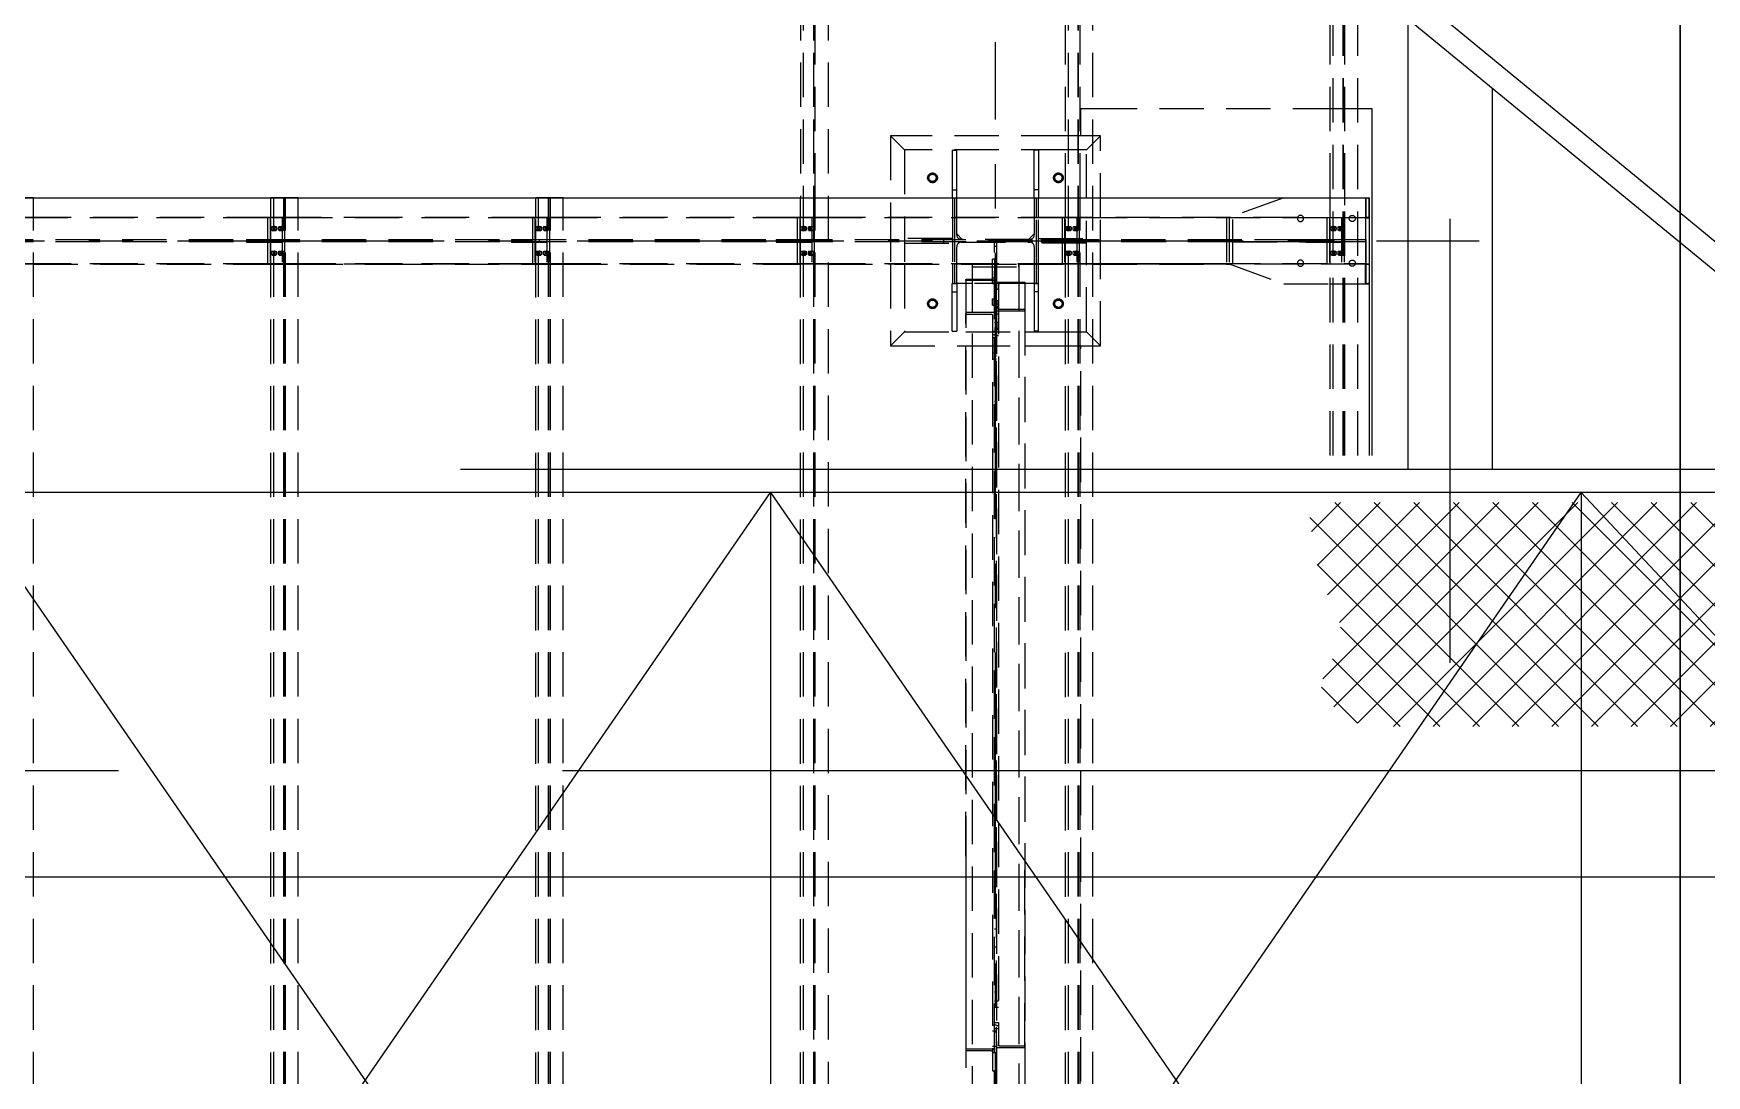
# Model space of a CAD drawing. Header units: millimetres. Extents: x 0 to 42050, y 0 to 29700.
# Drawn here: x 36921 to 37519, y 21677 to 22049 of the extents above; entities that cross this region are included whole.
import ezdxf

# ---------------------------------------------------------------- set-up
doc = ezdxf.new("R2010")
doc.units = ezdxf.units.MM
doc.header["$LTSCALE"] = 50
for name, pattern in [('CENTER2', [28.575, 19.05, -3.175, 3.175, -3.175]), ('HIDDEN2', [4.7625, 3.175, -1.5875]), ('PHANTOM', [63.5, 31.75, -6.35, 6.35, -6.35, 6.35, -6.35]), ('PHANTOM2', [31.75, 15.875, -3.175, 3.175, -3.175, 3.175, -3.175])]:
    doc.linetypes.add(name, pattern=pattern)
for name, color, linetype in [('ESTRUTURA EXISTENTE', 7, 'Continuous'), ('EXISTENTE', 8, 'PHANTOM2'), ('SDM', 7, 'Continuous'), ('TC1', 8, 'CENTER2'), ('TDM', 2, 'Continuous'), ('TR', 7, 'Continuous')]:
    doc.layers.add(name, color=color, linetype=linetype)
doc.layers.add('HIDDEN', color=8, linetype='HIDDEN2', transparency=0.4)
doc.layers.add('TLM', color=1, linetype='PHANTOM', lineweight=30)

# ---------------------------------------------------------------- blocks, each defined once
blk = doc.blocks.new('A$C0860f657')
at = {"layer": 'HIDDEN'}
for p, q in [((1069.2, 5898.7), (1069.2, 3748.7)), ((1079.5, -2559.3), (1079.5, 5898.7)), ((1115, 5898.7), (1115, -2559.3)), ((1116.2, -2559.3), (1116.2, 5898.7)), ((1167.1, 5898.7), (1167.1, -2559.3)), ((1121.3, 3748.7), (1121.3, 5648.7)), ((2016, 3748.7), (2016, 5598.7)), ((2026.3, -2559.3), (2026.3, 5598.7)), ((2061.8, -2559.3), (2061.8, 5598.7)), ((2063, -2559.3), (2063, 5598.7)), ((2068.1, 3748.7), (2068.1, 5598.7)), ((2113.9, -2559.3), (2113.9, 5598.7)), ((2962.7, 3748.7), (2962.7, 4844.7)), ((2973.1, 2826.8), (2973.1, 4844.7)), ((3008.6, 2826.8), (3008.6, 4844.7)), ((3009.8, 2826.8), (3009.8, 4844.7)), ((3014.9, 3748.7), (3014.9, 4844.7)), ((3060.7, 2826.8), (3060.7, 4844.7)), ((2070.7, 3969.7), (2070.7, 4067.9)), ((2070.7, 4067.9), (2113.9, 4067.9)), ((2113.9, 4067.9), (2962.7, 4067.9)), ((2962.7, 4067.9), (3060.7, 4067.9)), ((3060.7, 4067.9), (3110.7, 4067.9)), ((3110.7, 4067.9), (3110.7, 2826.8)), ((1390.7, 3969.7), (1440.7, 3919.7)), ((2016, 3969.7), (1390.7, 3969.7)), ((1390.7, 3969.7), (1390.7, 3678.2)), ((2113.9, 3969.7), (2016, 3969.7)), ((2113.9, 3942.9), (2140.7, 3969.7)), ((2140.7, 3969.7), (2113.9, 3969.7)), ((2140.7, 3678.2), (2140.7, 3969.7)), ((1440.7, 3919.7), (1440.7, 3678.2)), ((2016, 3919.7), (1440.7, 3919.7)), ((1611.4, 3918.2), (1627.3, 3918.2)), ((1611.4, 3918.2), (1611.4, 3777.2)), ((1627.3, 3777.2), (1627.3, 3918.2)), ((1919.9, 3918.2), (1904, 3918.2)), ((1904, 3777.2), (1904, 3918.2)), ((1919.9, 3918.2), (1919.9, 3777.2)), ((2090.7, 3919.7), (2016, 3919.7)), ((2090.7, 3919.7), (2113.9, 3942.9)), ((2090.7, 3269.7), (2090.7, 3919.7)), ((1611.4, 3777.2), (1627.3, 3777.2)), ((1611.4, 3777.2), (1611.4, 3747.2)), ((1627.3, 3747.2), (1627.3, 3777.2)), ((1919.9, 3777.2), (1904, 3777.2)), ((1904, 3747.2), (1904, 3777.2)), ((1919.9, 3777.2), (1919.9, 3747.2)), ((-1673.2, 3748.7), (-1719.1, 3748.7)), ((-1673.2, -2559.3), (-1673.2, 3748.7)), ((-824.4, 3677.2), (-824.4, 3748.7)), ((-814.8, 3748.7), (-824.4, 3748.7)), ((-780.8, 3748.7), (-814.8, 3748.7)), ((-814.1, -2559.3), (-814.1, 3748.7)), ((-780.5, 3748.7), (-780.8, 3748.7)), ((-772.3, 3748.7), (-780.5, 3748.7)), ((-778.6, -2559.3), (-778.6, 3748.7)), ((-777.4, -2559.3), (-777.4, 3748.7)), ((-726.4, 3748.7), (-772.3, 3748.7)), ((-772.3, -2559.3), (-772.3, 3748.7)), ((-726.4, -2559.3), (-726.4, 3748.7)), ((122.4, 3677.2), (122.4, 3748.7)), ((132, 3748.7), (122.4, 3748.7)), ((166, 3748.7), (132, 3748.7)), ((132.7, -2559.3), (132.7, 3748.7)), ((166.3, 3748.7), (166, 3748.7)), ((174.5, 3748.7), (166.3, 3748.7)), ((168.2, -2559.3), (168.2, 3748.7)), ((169.4, -2559.3), (169.4, 3748.7)), ((220.3, 3748.7), (174.5, 3748.7)), ((174.5, -2559.3), (174.5, 3748.7)), ((220.3, -2559.3), (220.3, 3748.7)), ((1069.2, 3699.3), (1069.2, 3748.7)), ((1121.3, 3699.3), (1121.3, 3748.7)), ((1611.4, 3747.2), (1611.7, 3747.2)), ((1611.7, 3747.2), (1611.7, 3678.2)), ((1619.4, 3747.2), (1611.7, 3747.2)), ((1912, 3747.2), (1619.4, 3747.2)), ((1619.4, 3747.2), (1619.4, 3678.2)), ((1627.1, 3615.7), (1627.1, 3747.2)), ((1904.3, 3747.2), (1904.3, 3615.7)), ((1912, 3678.2), (1912, 3747.2)), ((1919.7, 3747.2), (1912, 3747.2)), ((1919.9, 3747.2), (1919.7, 3747.2)), ((1919.7, 3678.2), (1919.7, 3747.2)), ((2016, 3699.3), (2016, 3748.7)), ((2068.1, 3699.3), (2068.1, 3748.7)), ((2796.2, 3748.7), (2601.2, 3677.2)), ((2796.2, 3748.7), (2962.7, 3748.7)), ((2962.7, 3722.4), (2962.7, 3748.7)), ((2962.7, 3748.7), (3060.7, 3748.7)), ((2962.7, 3677.2), (2962.7, 3722.4)), ((3014.9, 3722.4), (3014.9, 3748.7)), ((3014.9, 2826.8), (3014.9, 3722.4)), ((3060.7, 3748.7), (3101.2, 3748.7)), ((3088.5, 3748.7), (3101.2, 3748.7)), ((3088.5, 3748.7), (3088.5, 3677.2)), ((3091.2, 3748.7), (3101.2, 3746.4)), ((3091.2, 3440.7), (3091.2, 3748.7)), ((3101.2, 3677.2), (3101.2, 3748.7)), ((-1673.2, 3678.2), (-1771.2, 3678.2)), ((-1673.2, 3677.2), (-1722.2, 3677.2)), ((-824.4, 3678.2), (-1673.2, 3678.2)), ((-836.4, 3677.2), (-1673.2, 3677.2)), ((-784.3, 3677.2), (-836.4, 3677.2)), ((-836.4, 3677.2), (-836.4, 3599.4)), ((-827.5, 3677.2), (-827.5, 3512.2)), ((-726.4, 3678.2), (-824.4, 3678.2)), ((-824.4, 3512.2), (-824.4, 3677.2)), ((-775.4, 3677.2), (-784.3, 3677.2)), ((-784.3, 3677.2), (-784.3, 3512.2)), ((-775.4, 3677.2), (-775.4, 3512.2)), ((-726.4, 3677.2), (-775.4, 3677.2)), ((-405.3, 3678.2), (-726.4, 3678.2)), ((110.4, 3677.2), (-726.4, 3677.2)), ((122.4, 3678.2), (-405.3, 3678.2)), ((162.5, 3677.2), (110.4, 3677.2)), ((110.4, 3677.2), (110.4, 3599.4)), ((119.3, 3677.2), (119.3, 3512.2)), ((220.3, 3678.2), (122.4, 3678.2)), ((122.4, 3512.2), (122.4, 3677.2)), ((171.4, 3677.2), (162.5, 3677.2)), ((162.5, 3677.2), (162.5, 3512.2)), ((171.4, 3677.2), (171.4, 3512.2)), ((220.3, 3677.2), (171.4, 3677.2)), ((1069.2, 3678.2), (220.3, 3678.2)), ((1057.1, 3677.2), (220.3, 3677.2)), ((1109.3, 3677.2), (1057.1, 3677.2)), ((1057.1, 3677.2), (1057.1, 3599.4)), ((1066.1, 3677.2), (1066.1, 3512.2)), ((1069.2, 3677.2), (1069.2, 3699.3)), ((1167.1, 3678.2), (1069.2, 3678.2)), ((1069.2, 3512.2), (1069.2, 3677.2)), ((1118.2, 3677.2), (1109.3, 3677.2)), ((1109.3, 3677.2), (1109.3, 3512.2)), ((1118.2, 3677.2), (1118.2, 3512.2)), ((1167.1, 3677.2), (1118.2, 3677.2)), ((1121.3, -2559.3), (1121.3, 3699.3)), ((2016, 3678.2), (1167.1, 3678.2)), ((2003.9, 3677.2), (1167.1, 3677.2)), ((1390.7, 3678.2), (1390.7, 3511.2)), ((1440.7, 3678.2), (1440.7, 3511.2)), ((1611.7, 3678.2), (1611.7, 3511.2)), ((1619.4, 3678.2), (1619.4, 3511.2)), ((1912, 3511.2), (1912, 3678.2)), ((1919.7, 3511.2), (1919.7, 3678.2)), ((2056.1, 3677.2), (2003.9, 3677.2)), ((2003.9, 3677.2), (2003.9, 3599.4)), ((2012.9, 3677.2), (2012.9, 3512.2)), ((2016, 3677.2), (2016, 3699.3)), ((2113.9, 3678.2), (2016, 3678.2)), ((2016, 3512.2), (2016, 3677.2)), ((2065, 3677.2), (2056.1, 3677.2)), ((2056.1, 3677.2), (2056.1, 3512.2)), ((2065, 3677.2), (2065, 3512.2)), ((2113.9, 3677.2), (2065, 3677.2)), ((2068.1, -2559.3), (2068.1, 3699.3)), ((2591.2, 3678.2), (2113.9, 3678.2)), ((2950.7, 3677.2), (2113.9, 3677.2)), ((2140.7, 3511.2), (2140.7, 3678.2)), ((2601.2, 3678.2), (2591.2, 3678.2)), ((2591.2, 3678.2), (2591.2, 3677.2)), ((2591.2, 3677.2), (2591.2, 3512.2)), ((2603.9, 3678.2), (2601.2, 3678.2)), ((2601.2, 3677.2), (2601.2, 3678.2)), ((2601.2, 3678.2), (2601.2, 3678.2)), ((2601.2, 3677.2), (2601.2, 3677.2)), ((2601.2, 3677.2), (2601.2, 3512.2)), ((2845.8, 3678.2), (2603.9, 3678.2)), ((2613.9, 3512.2), (2613.9, 3677.2)), ((2845.8, 3678.2), (2866.6, 3678.2)), ((2866.6, 3678.2), (3088.5, 3678.2)), ((3002.8, 3677.2), (2950.7, 3677.2)), ((2950.7, 3677.2), (2950.7, 3599.4)), ((2959.6, 3677.2), (2959.6, 3512.2)), ((2962.7, 3512.2), (2962.7, 3677.2)), ((3011.8, 3677.2), (3002.8, 3677.2)), ((3002.8, 3677.2), (3002.8, 3512.2)), ((3011.8, 3677.2), (3011.8, 3512.2)), ((3060.7, 3677.2), (3011.8, 3677.2)), ((3088.5, 3677.2), (3060.7, 3677.2)), ((3088.5, 3679.7), (3101.2, 3679.7)), ((3088.5, 3677.2), (3088.5, 3512.2)), ((3088.5, 3677.2), (3101.2, 3677.2)), ((3088.5, 3677.2), (3088.5, 3512.2)), ((3101.2, 3677.2), (3101.2, 3512.2)), ((3088.5, 3597.8), (-8737.1, 3597.8)), ((-8737.1, 3591.6), (3088.5, 3591.6)), ((3088.5, 3590.9), (-8597.3, 3590.9)), ((3088.5, 3598.5), (-8582.3, 3598.5)), ((-911.6, 3599.4), (-901.3, 3599.4)), ((-911.6, 3599.4), (-911.6, 3589.9)), ((-911.6, 3589.9), (-901.3, 3589.9)), ((-901.3, 3599.4), (-812.5, 3599.4)), ((-901.3, 3599.4), (-901.3, 3589.9)), ((-901.3, 3589.9), (-812.5, 3589.9)), ((-836.4, 3599.4), (-836.4, 3589.9)), ((-836.4, 3589.9), (-836.4, 3512.2)), ((-820.1, 3645.4), (-806.4, 3645.4)), ((-820.1, 3631.4), (-806.4, 3631.4)), ((-812.5, 3599.4), (-784.3, 3599.4)), ((-812.5, 3599.4), (-812.5, 3589.9)), ((-812.5, 3589.9), (-784.3, 3589.9)), ((-794.4, 3645.4), (-780.7, 3645.4)), ((-794.4, 3631.4), (-780.7, 3631.4)), ((-784.3, 3599.4), (-784.3, 3589.9)), ((35.2, 3599.4), (45.4, 3599.4)), ((35.2, 3599.4), (35.2, 3589.9)), ((35.2, 3589.9), (45.4, 3589.9)), ((45.4, 3599.4), (134.3, 3599.4)), ((45.4, 3599.4), (45.4, 3589.9)), ((45.4, 3589.9), (134.3, 3589.9)), ((110.4, 3599.4), (110.4, 3589.9)), ((110.4, 3589.9), (110.4, 3512.2)), ((126.7, 3645.4), (140.4, 3645.4)), ((126.7, 3631.4), (140.4, 3631.4)), ((134.3, 3599.4), (162.5, 3599.4)), ((134.3, 3599.4), (134.3, 3589.9)), ((134.3, 3589.9), (162.5, 3589.9)), ((152.3, 3645.4), (166, 3645.4)), ((152.3, 3631.4), (166, 3631.4)), ((162.5, 3599.4), (162.5, 3589.9)), ((982, 3599.4), (992.2, 3599.4)), ((982, 3599.4), (982, 3589.9)), ((982, 3589.9), (992.2, 3589.9)), ((992.2, 3599.4), (1081.1, 3599.4)), ((992.2, 3599.4), (992.2, 3589.9)), ((992.2, 3589.9), (1081.1, 3589.9)), ((1057.1, 3599.4), (1057.1, 3589.9)), ((1057.1, 3589.9), (1057.1, 3512.2)), ((1073.5, 3645.4), (1087.2, 3645.4)), ((1073.5, 3631.4), (1087.2, 3631.4)), ((1081.1, 3599.4), (1109.3, 3599.4)), ((1081.1, 3599.4), (1081.1, 3589.9)), ((1081.1, 3589.9), (1109.3, 3589.9)), ((1099.1, 3645.4), (1112.8, 3645.4)), ((1099.1, 3631.4), (1112.8, 3631.4)), ((1109.3, 3599.4), (1109.3, 3589.9)), ((1611.7, 3602.6), (1440.7, 3602.6)), ((1581.7, 3586.7), (1581.7, 3602.6)), ((1647.1, 3599.6), (1627.1, 3619.6)), ((1888.2, 3599.6), (1643.2, 3599.6)), ((1643.2, 3589.7), (1888.2, 3589.7)), ((1761.7, -2400.4), (1761.7, 3589.7)), ((1761.7, 3589.7), (1769.6, 3589.7)), ((1761.9, 3590.9), (1761.9, 3585.7)), ((1769.5, 3590.9), (1769.5, 3585.7)), ((1769.5, 3585.7), (1769.5, 3590.9)), ((1769.6, 3589.7), (1769.6, -2400.4)), ((1904.3, 3619.6), (1884.3, 3599.6)), ((1919.7, 3602.6), (2090.7, 3602.6)), ((1928.8, 3599.4), (1939, 3599.4)), ((1928.8, 3599.4), (1928.8, 3589.9)), ((1928.8, 3589.9), (1939, 3589.9)), ((1939, 3599.4), (2027.9, 3599.4)), ((1939, 3599.4), (1939, 3589.9)), ((1939, 3589.9), (2027.9, 3589.9)), ((1949.7, 3586.7), (1949.7, 3602.6)), ((2003.9, 3599.4), (2003.9, 3589.9)), ((2003.9, 3589.9), (2003.9, 3512.2)), ((2020.3, 3645.4), (2034, 3645.4)), ((2020.3, 3631.4), (2034, 3631.4)), ((2027.9, 3599.4), (2056.1, 3599.4)), ((2027.9, 3599.4), (2027.9, 3589.9)), ((2027.9, 3589.9), (2056.1, 3589.9)), ((2045.9, 3645.4), (2059.6, 3645.4)), ((2045.9, 3631.4), (2059.6, 3631.4)), ((2056.1, 3599.4), (2056.1, 3589.9)), ((2884, 3597.9), (2613.9, 3597.9)), ((2613.9, 3591.5), (2884, 3591.5)), ((2875.5, 3599.4), (2885.8, 3599.4)), ((2875.5, 3599.4), (2875.5, 3589.9)), ((2875.5, 3589.9), (2885.8, 3589.9)), ((2884, 3591.5), (2884, 3597.9)), ((2884, 3591.6), (3088.5, 3591.6)), ((2885.8, 3599.4), (2974.7, 3599.4)), ((2885.8, 3599.4), (2885.8, 3589.9)), ((2885.8, 3589.9), (2974.7, 3589.9)), ((2950.7, 3599.4), (2950.7, 3589.9)), ((2950.7, 3589.9), (2950.7, 3512.2)), ((2967.1, 3645.4), (2980.8, 3645.4)), ((2967.1, 3631.4), (2980.8, 3631.4)), ((2974.7, 3599.4), (3002.8, 3599.4)), ((2974.7, 3599.4), (2974.7, 3589.9)), ((2974.7, 3589.9), (3002.8, 3589.9)), ((2992.7, 3645.4), (3006.4, 3645.4)), ((2992.7, 3631.4), (3006.4, 3631.4)), ((3002.8, 3599.4), (3002.8, 3589.9)), ((-820.1, 3557.9), (-806.4, 3557.9)), ((-820.1, 3543.9), (-806.4, 3543.9)), ((-794.4, 3557.9), (-780.7, 3557.9)), ((-794.4, 3543.9), (-780.7, 3543.9)), ((126.7, 3557.9), (140.4, 3557.9)), ((126.7, 3543.9), (140.4, 3543.9)), ((152.3, 3557.9), (166, 3557.9)), ((152.3, 3543.9), (166, 3543.9)), ((1073.5, 3557.9), (1087.2, 3557.9)), ((1073.5, 3543.9), (1087.2, 3543.9)), ((1099.1, 3557.9), (1112.8, 3557.9)), ((1099.1, 3543.9), (1112.8, 3543.9)), ((1440.7, 3586.7), (1611.7, 3586.7)), ((1627.1, 3442.2), (1627.1, 3573.6)), ((1758.5, 3530.5), (1761.7, 3530.5)), ((1761.7, 3530.5), (1761.7, 3452.6)), ((1761.7, -2148.4), (1761.7, 3530.5)), ((1761.9, -2396.3), (1761.9, 3585.7)), ((1761.9, 3575.9), (1769.5, 3575.9)), ((1769.5, 3585.7), (1769.5, -2396.3)), ((1904.3, 3573.6), (1904.3, 3442.2)), ((2090.7, 3586.7), (1919.7, 3586.7)), ((2020.3, 3557.9), (2034, 3557.9)), ((2020.3, 3543.9), (2034, 3543.9)), ((2045.9, 3557.9), (2059.6, 3557.9)), ((2045.9, 3543.9), (2059.6, 3543.9)), ((2967.1, 3557.9), (2980.8, 3557.9)), ((2967.1, 3543.9), (2980.8, 3543.9)), ((2992.7, 3557.9), (3006.4, 3557.9)), ((2992.7, 3543.9), (3006.4, 3543.9)), ((-1673.2, 3512.2), (-1771.2, 3512.2)), ((-1673.2, 3511.2), (-1771.2, 3511.2)), ((-836.4, 3512.2), (-1673.2, 3512.2)), ((-824.4, 3512.2), (-1673.2, 3512.2)), ((-824.4, 3511.2), (-1673.2, 3511.2)), ((-1673.2, 3511.2), (-824.4, 3511.2)), ((-836.4, 3512.2), (-784.3, 3512.2)), ((-824.4, -2322.8), (-824.4, 3512.2)), ((-726.4, 3512.2), (-824.4, 3512.2)), ((-824.4, 3511.2), (-726.4, 3511.2)), ((-784.3, 3512.2), (-775.4, 3512.2)), ((110.4, 3512.2), (-726.4, 3512.2)), ((122.4, 3512.2), (-726.4, 3512.2)), ((-405.3, 3511.2), (-726.4, 3511.2)), ((-726.4, 3511.2), (-405.3, 3511.2)), ((122.4, 3511.2), (-405.3, 3511.2)), ((-405.3, 3511.2), (122.4, 3511.2)), ((110.4, 3512.2), (162.5, 3512.2)), ((122.4, -2322.8), (122.4, 3512.2)), ((220.3, 3512.2), (122.4, 3512.2)), ((122.4, 3511.2), (220.3, 3511.2)), ((162.5, 3512.2), (171.4, 3512.2)), ((1057.1, 3512.2), (220.3, 3512.2)), ((1069.2, 3512.2), (220.3, 3512.2)), ((1069.2, 3511.2), (220.3, 3511.2)), ((220.3, 3511.2), (1069.2, 3511.2)), ((1057.1, 3512.2), (1109.3, 3512.2)), ((1069.2, -2322.8), (1069.2, 3512.2)), ((1167.1, 3512.2), (1069.2, 3512.2)), ((1167.1, 3511.2), (1069.2, 3511.2)), ((1109.3, 3512.2), (1118.2, 3512.2)), ((2003.9, 3512.2), (1167.1, 3512.2)), ((2016, 3512.2), (1167.1, 3512.2)), ((2016, 3511.2), (1167.1, 3511.2)), ((1167.1, 3511.2), (1682.2, 3511.2)), ((1390.7, 3511.2), (1390.7, 3219.7)), ((1440.7, 3511.2), (1440.7, 3269.7)), ((1611.7, 3511.2), (1611.7, 3442.2)), ((1619.4, 3511.2), (1619.4, 3442.2)), ((1682.2, 3511.2), (1682.2, 3501.2)), ((1682.2, 3511.2), (1849.2, 3511.2)), ((1682.2, 3511.2), (1682.2, 3511.2)), ((1682.2, 3501.2), (1849.2, 3501.2)), ((1682.2, 3501.2), (1682.2, -2311.8)), ((1755.3, 3462.4), (1755.3, 3528)), ((1849.2, 3511.2), (2016, 3511.2)), ((1849.2, 3501.2), (1849.2, 3511.2)), ((1849.2, 3511.2), (1849.2, -2321.8)), ((1849.2, 3511.2), (1849.2, 3511.2)), ((1849.2, 3511.2), (1849.2, 3501.2)), ((1849.2, 3501.2), (1849.2, -2311.8)), ((1912, 3442.2), (1912, 3511.2)), ((1919.7, 3442.2), (1919.7, 3511.2)), ((2003.9, 3512.2), (2056.1, 3512.2)), ((2016, -2322.8), (2016, 3512.2)), ((2113.9, 3512.2), (2016, 3512.2)), ((2113.9, 3511.2), (2016, 3511.2)), ((2056.1, 3512.2), (2065, 3512.2)), ((2950.7, 3512.2), (2113.9, 3512.2)), ((2601.2, 3512.2), (2113.9, 3512.2)), ((2591.2, 3511.2), (2113.9, 3511.2)), ((2113.9, 3511.2), (2591.2, 3511.2)), ((2140.7, 3219.7), (2140.7, 3511.2)), ((2591.2, 3512.2), (2591.2, 3511.2)), ((2591.2, 3511.2), (2601.2, 3511.2)), ((2601.2, 3511.2), (2601.2, 3512.2)), ((2601.2, 3512.2), (2601.2, 3512.2)), ((2601.2, 3512.2), (2796.2, 3440.7)), ((2601.2, 3511.2), (2603.9, 3511.2)), ((3088.5, 3511.2), (2601.2, 3511.2)), ((2866.6, 3511.2), (2845.8, 3511.2)), ((2950.7, 3512.2), (3002.8, 3512.2)), ((2962.7, 2826.8), (2962.7, 3512.2)), ((3002.8, 3512.2), (3011.8, 3512.2)), ((3060.7, 3512.2), (3011.8, 3512.2)), ((3088.5, 3512.2), (3060.7, 3512.2)), ((3088.5, 3512.2), (3101.2, 3512.2)), ((3088.5, 3440.7), (3088.5, 3512.2)), ((3101.2, 3509.6), (3088.5, 3509.6)), ((3101.2, 3512.2), (3101.2, 3440.7)), ((1611.4, 3412.2), (1611.4, 3442.2)), ((1611.4, 3442.2), (1611.7, 3442.2)), ((1611.4, 3271.2), (1611.4, 3412.2)), ((1611.4, 3412.2), (1627.3, 3412.2)), ((1611.7, 3442.2), (1627.1, 3442.2)), ((1682.2, 3442.2), (1619.4, 3442.2)), ((1627.3, 3442.2), (1627.3, 3412.2)), ((1627.3, 3412.2), (1627.3, 3271.2)), ((1660.1, 3452.6), (1660.1, 3455)), ((1761.7, 3452.6), (1660.1, 3452.6)), ((1660.1, 3452.6), (1660.1, 3442.2)), ((1660.1, 3442.2), (1660.1, 1511.6)), ((1663.3, 3457.5), (1748.9, 3457.5)), ((1849.2, 3442.2), (1682.2, 3442.2)), ((1755.3, 3464), (1761.7, 3464)), ((1755.3, 3442), (1761.7, 3442)), ((1769.6, 3464), (1761.7, 3464)), ((1769.6, 3442), (1761.7, 3442)), ((1769.6, -2232.3), (1769.6, 3446.5)), ((1769.6, 3368.7), (1769.6, 3446.5)), ((1769.6, 3446.5), (1871.2, 3446.5)), ((1772.8, 3421.7), (1769.6, 3421.7)), ((1776, 3436.7), (1776, 3371.1)), ((1776, 3419.2), (1776, 720.5)), ((1868, 3441.6), (1782.4, 3441.6)), ((1912, 3442.2), (1849.2, 3442.2)), ((1871.2, 3446.5), (1871.2, 3444.1)), ((1871.2, 3446.5), (1871.2, 3442.2)), ((1871.2, 3442.2), (1871.2, 3346.5)), ((1904, 3442.2), (1904, 3412.2)), ((1919.9, 3412.2), (1904, 3412.2)), ((1904, 3412.2), (1904, 3271.2)), ((1904.3, 3442.2), (1904.3, 3442.2)), ((1904.3, 3442.2), (1919.7, 3442.2)), ((1919.7, 3442.2), (1912, 3442.2)), ((1919.9, 3442.2), (1919.7, 3442.2)), ((1919.9, 3412.2), (1919.9, 3442.2)), ((1919.9, 3271.2), (1919.9, 3412.2)), ((2796.2, 3440.7), (2962.7, 3440.7)), ((2962.7, 3440.7), (3060.7, 3440.7)), ((3060.7, 3440.7), (3101.2, 3440.7)), ((3088.5, 3440.7), (3101.2, 3440.7)), ((3101.2, 3443), (3091.2, 3440.7)), ((1755.3, 3386.9), (1761.7, 3386.9)), ((1755.3, 3364.9), (1761.7, 3364.9)), ((1769.6, 3398), (1761.7, 3398)), ((1769.6, 3386.9), (1761.7, 3386.9)), ((1769.6, 3380.1), (1761.7, 3380.1)), ((1769.6, 3364.9), (1761.7, 3364.9)), ((1769.6, 3358.1), (1761.7, 3358.1)), ((1761.7, 3355.2), (1776, 3355.2)), ((1776, 3380.1), (1769.6, 3380.1)), ((1772.8, 3368.7), (1769.6, 3368.7)), ((1776, 3358.1), (1769.6, 3358.1)), ((1660.1, 3337.8), (1660.1, 3335.3)), ((1682.2, 3337.8), (1660.1, 3337.8)), ((1660.1, 1394.3), (1660.1, 3335.3)), ((1663.3, 3332.8), (1682.2, 3332.8)), ((1761.7, 3337.8), (1682.2, 3337.8)), ((1682.2, 3332.8), (1748.9, 3332.8)), ((1755.3, 3327.9), (1755.3, 629.3)), ((1761.7, 3333.2), (1776, 3333.2)), ((1769.6, 3303), (1761.7, 3303)), ((1769.6, 3343.8), (1849.2, 3343.8)), ((1776, 3303), (1769.6, 3303)), ((1849.2, 3348.7), (1782.4, 3348.7)), ((1868, 3348.7), (1849.2, 3348.7)), ((1849.2, 3343.8), (1871.2, 3343.8)), ((1871.2, 3346.5), (1871.2, 710.7)), ((1871.2, 3343.8), (1871.2, 3346.3)), ((1871.2, 3343.8), (1871.2, 1402.8)), ((1390.7, 3219.7), (1440.7, 3269.7)), ((1440.7, 3269.7), (1660.1, 3269.7)), ((1611.4, 3271.2), (1627.3, 3271.2)), ((1660.1, 3269.7), (1871.2, 3269.7)), ((1755.3, 3271.3), (1769.6, 3271.3)), ((1755.3, 3249.3), (1769.6, 3249.3)), ((1758.5, 3259.9), (1761.7, 3259.9)), ((1769.6, 3282.8), (1761.7, 3282.8)), ((1769.6, 3281), (1761.7, 3281)), ((1761.7, 3278.1), (1776, 3278.1)), ((1761.7, 3256.1), (1776, 3256.1)), ((1761.7, 3247.8), (1769.6, 3247.8)), ((1776, 3281), (1769.6, 3281)), ((1871.2, 3269.7), (2016, 3269.7)), ((1919.9, 3271.2), (1904, 3271.2)), ((2016, 3269.7), (2090.7, 3269.7)), ((2113.9, 3246.5), (2090.7, 3269.7)), ((2140.7, 3219.7), (2113.9, 3246.5)), ((1390.7, 3219.7), (1660.1, 3219.7)), ((1660.1, 3219.7), (1871.2, 3219.7)), ((1755.3, 3194.2), (1769.6, 3194.2)), ((1755.3, 3172.2), (1769.6, 3172.2)), ((1769.6, 3205.6), (1761.7, 3205.6)), ((1761.7, 3183.6), (1769.6, 3183.6)), ((1871.2, 3219.7), (2016, 3219.7)), ((2016, 3219.7), (2113.9, 3219.7)), ((2070.7, -2030.3), (2070.7, 3219.7)), ((2113.9, 3219.7), (2140.7, 3219.7)), ((1761.7, 3139), (1769.6, 3139)), ((1761.7, 3090.4), (1769.6, 3090.4)), ((1761.7, 3086), (1769.6, 3086)), ((1761.7, 3074.8), (1769.6, 3074.8)), ((1761.7, 3021.8), (1769.6, 3021.8)), ((1761.7, 2977.2), (1769.6, 2977.2)), ((1761.7, 2913), (1769.6, 2913)), ((1660.1, 1511.6), (1660.1, -207.3)), ((1660.1, 1394.3), (1660.1, 702.2)), ((1871.2, 710.7), (1871.2, 1402.8)), ((1761.7, 1135.5), (1769.6, 1135.5)), ((1761.7, 1071.2), (1769.6, 1071.2)), ((1761.7, 973.7), (1769.6, 973.7)), ((1769.6, 958.1), (1761.7, 958.1)), ((1761.7, 909.5), (1769.6, 909.5)), ((1776, 876.3), (1761.7, 876.3)), ((1776, 854.3), (1761.7, 854.3)), ((1755.3, 792.4), (1769.6, 792.4)), ((1776, 799.2), (1761.7, 799.2)), ((1772.8, 788.6), (1769.6, 788.6)), ((1755.3, 770.4), (1769.6, 770.4)), ((1776, 777.2), (1761.7, 777.2)), ((1769.6, 765.7), (1761.7, 765.7)), ((1761.7, 704.7), (1660.1, 704.7)), ((1663.3, 699.8), (1682.2, 699.8)), ((1682.2, 699.8), (1748.9, 699.8)), ((1755.3, 715.3), (1769.6, 715.3)), ((1755.3, 693.3), (1769.6, 693.3)), ((1769.6, 710.7), (1849.2, 710.7)), ((1868, 715.6), (1782.4, 715.6)), ((1849.2, 710.7), (1871.2, 710.7)), ((1871.2, 710.7), (1871.2, -213.4)), ((1758.5, 626.8), (1761.7, 626.8))]:
    blk.add_line(p, q, dxfattribs=at)
for centre, radius in [((1540.7, 3819.7), 17.5), ((1540.7, 3819.7), 16), ((1540.7, 3819.7), 13), ((1990.7, 3819.7), 17.5), ((1990.7, 3819.7), 16), ((1990.7, 3819.7), 13), ((3041.2, 3674.7), 11), ((3041.2, 3514.7), 11), ((1540.7, 3369.7), 17.5), ((1540.7, 3369.7), 16), ((1540.7, 3369.7), 13), ((1990.7, 3369.7), 17.5), ((1990.7, 3369.7), 16), ((1990.7, 3369.7), 13)]:
    blk.add_circle(centre, radius, dxfattribs=at)
for centre, radius, start, end in [((2856.2, 3674.7), 11, 166.86344, 13.11012), ((2856.2, 3674.7), 11, 13.13656, 166.86344), ((1643.2, 3615.7), 16.1, 180, 270), ((1643.2, 3573.6), 16.1, 90, 180), ((1888.2, 3615.7), 16.1, 270, 360), ((1888.2, 3573.6), 16.1, 0, 90), ((1779.3, 3585.7), 9.8, 180, 180.03512), ((2856.2, 3514.7), 11, 346.86344, 193.13346), ((2856.2, 3514.7), 11, 193.13656, 346.86344)]:
    blk.add_arc(centre, radius, start, end, dxfattribs=at)
for centre, major_axis, ratio, start_param, end_param in [((-820.1, 3638.4), (0, 7), 0.34202, -3.141592653589791, 3.141592653589795), ((-806.4, 3638.4), (0, 7), 0.34202, -4.712389, 1.570796), ((-794.4, 3638.4), (0, 7), 0.34202, -3.141592653589791, 3.141592653589795), ((-780.7, 3638.4), (0, 7), 0.34202, -4.712389, 1.570796), ((126.7, 3638.4), (0, 7), 0.34202, -3.141592653589791, 3.141592653589795), ((140.4, 3638.4), (0, 7), 0.34202, -4.712389, 1.570796), ((152.3, 3638.4), (0, 7), 0.34202, -3.141592653589791, 3.141592653589795), ((166, 3638.4), (0, 7), 0.34202, -4.712389, 1.570796), ((1073.5, 3638.4), (0, 7), 0.34202, -3.141592653589791, 3.141592653589795), ((1087.2, 3638.4), (0, 7), 0.34202, -4.712389, 1.570796), ((1099.1, 3638.4), (0, 7), 0.34202, -3.141592653589791, 3.141592653589795), ((1112.8, 3638.4), (0, 7), 0.34202, -4.712389, 1.570796), ((2020.3, 3638.4), (0, 7), 0.34202, -3.141592653589791, 3.141592653589795), ((2034, 3638.4), (0, 7), 0.34202, -4.712389, 1.570796), ((2045.9, 3638.4), (0, 7), 0.34202, -3.141592653589791, 3.141592653589795), ((2059.6, 3638.4), (0, 7), 0.34202, -4.712389, 1.570796), ((2967.1, 3638.4), (0, 7), 0.34202, -3.141592653589791, 3.141592653589795), ((2980.8, 3638.4), (0, 7), 0.34202, -4.712389, 1.570796), ((2992.7, 3638.4), (0, 7), 0.34202, -3.141592653589791, 3.141592653589795), ((3006.4, 3638.4), (0, 7), 0.34202, -4.712389, 1.570796), ((-820.1, 3550.9), (0, 7), 0.34202, -3.141592653589791, 3.141592653589795), ((-806.4, 3550.9), (0, 7), 0.34202, -4.712389, 1.570796), ((-794.4, 3550.9), (0, 7), 0.34202, -3.141592653589791, 3.141592653589795), ((-780.7, 3550.9), (0, 7), 0.34202, -4.712389, 1.570796), ((126.7, 3550.9), (0, 7), 0.34202, -3.141592653589791, 3.141592653589795), ((140.4, 3550.9), (0, 7), 0.34202, -4.712389, 1.570796), ((152.3, 3550.9), (0, 7), 0.34202, -3.141592653589791, 3.141592653589795), ((166, 3550.9), (0, 7), 0.34202, -4.712389, 1.570796), ((1073.5, 3550.9), (0, 7), 0.34202, -3.141592653589791, 3.141592653589795), ((1087.2, 3550.9), (0, 7), 0.34202, -4.712389, 1.570796), ((1099.1, 3550.9), (0, 7), 0.34202, -3.141592653589791, 3.141592653589795), ((1112.8, 3550.9), (0, 7), 0.34202, -4.712389, 1.570796), ((2020.3, 3550.9), (0, 7), 0.34202, -3.141592653589791, 3.141592653589795), ((2034, 3550.9), (0, 7), 0.34202, -4.712389, 1.570796), ((2045.9, 3550.9), (0, 7), 0.34202, -3.141592653589791, 3.141592653589795), ((2059.6, 3550.9), (0, 7), 0.34202, -4.712389, 1.570796), ((2967.1, 3550.9), (0, 7), 0.34202, -3.141592653589791, 3.141592653589795), ((2980.8, 3550.9), (0, 7), 0.34202, -4.712389, 1.570796), ((2992.7, 3550.9), (0, 7), 0.34202, -3.141592653589791, 3.141592653589795), ((3006.4, 3550.9), (0, 7), 0.34202, -4.712389, 1.570796), ((1748.9, 3462.4), (6.4, 0), 0.766397, -1.570798, -0.000002), ((1755.3, 3453), (0, 11), 0.000001, -4.776141, 1.507044), ((1772.8, 3419.2), (3.2, 0), 0.766397, 0, 1.570796), ((1782.4, 3436.7), (-6.4, 0), 0.766397, -1.570798, -0.000002), ((1755.3, 3375.9), (0, 11), 0.000001, -4.776141, 1.507044), ((1769.6, 3369.1), (0, -11), 0.000001, -2.902171, 3.381014), ((1663.3, 3335.3), (-3.2, 0), 0.766397, 0, 1.570796), ((1769.6, 3292), (0, -11), 0.000001, -2.902171, 3.381014), ((1868, 3346.3), (3.2, 0), 0.766397, 0, 1.570796), ((1758.5, 3262.3), (-3.2, 0), 0.766397, 0, 1.570796), ((1772.8, 786.1), (3.2, 0), 0.766397, 0, 1.570796), ((1663.3, 702.2), (-3.2, 0), 0.766397, 0, 1.570796), ((1868, 713.2), (3.2, 0), 0.766397, 0, 1.570796), ((1758.5, 629.3), (-3.2, 0), 0.766397, 0, 1.570796)]:
    blk.add_ellipse(centre, major_axis=major_axis, ratio=ratio, start_param=start_param, end_param=end_param, dxfattribs=at)
at = {"layer": 'HIDDEN', "extrusion": (0, 0, -1)}
for centre, major_axis, ratio, start_param, end_param in [((-811.2, 3638.4), (0, -7), 0.34202, -4.712389, 1.570796), ((-811.2, 3638.4), (0, 7), 0.34202, -3.141592653589795, 3.141592653589791), ((-785.5, 3638.4), (0, -7), 0.34202, -4.712389, 1.570796), ((-785.5, 3638.4), (0, 7), 0.34202, -3.141592653589795, 3.141592653589791), ((135.6, 3638.4), (0, -7), 0.34202, -4.712389, 1.570796), ((135.6, 3638.4), (0, 7), 0.34202, -3.141592653589795, 3.141592653589791), ((161.3, 3638.4), (0, -7), 0.34202, -4.712389, 1.570796), ((161.3, 3638.4), (0, 7), 0.34202, -3.141592653589795, 3.141592653589791), ((1082.4, 3638.4), (0, 7), 0.34202, -3.141592653589795, 3.141592653589791), ((1082.4, 3638.4), (0, -7), 0.34202, -4.712389, 1.570796), ((1108.1, 3638.4), (0, 7), 0.34202, -3.141592653589795, 3.141592653589791), ((1108.1, 3638.4), (0, -7), 0.34202, -4.712389, 1.570796), ((2029.2, 3638.4), (0, 7), 0.34202, -3.141592653589795, 3.141592653589791), ((2029.2, 3638.4), (0, -7), 0.34202, -4.712389, 1.570796), ((2054.8, 3638.4), (0, 7), 0.34202, -3.141592653589795, 3.141592653589791), ((2054.8, 3638.4), (0, -7), 0.34202, -4.712389, 1.570796), ((2884, 3581.8), (-28.7, 0), 0.34202, 1.570779, 1.570796), ((2976, 3638.4), (0, 7), 0.34202, -3.141592653589795, 3.141592653589791), ((2976, 3638.4), (0, -7), 0.34202, -4.712389, 1.570796), ((3001.6, 3638.4), (0, 7), 0.34202, -3.141592653589795, 3.141592653589791), ((3001.6, 3638.4), (0, -7), 0.34202, -4.712389, 1.570796), ((-811.2, 3550.9), (0, -7), 0.34202, -4.712389, 1.570796), ((-811.2, 3550.9), (0, 7), 0.34202, -3.141592653589795, 3.141592653589791), ((-785.5, 3550.9), (0, -7), 0.34202, -4.712389, 1.570796), ((-785.5, 3550.9), (0, 7), 0.34202, -3.141592653589795, 3.141592653589791), ((135.6, 3550.9), (0, -7), 0.34202, -4.712389, 1.570796), ((135.6, 3550.9), (0, 7), 0.34202, -3.141592653589795, 3.141592653589791), ((161.3, 3550.9), (0, -7), 0.34202, -4.712389, 1.570796), ((161.3, 3550.9), (0, 7), 0.34202, -3.141592653589795, 3.141592653589791), ((1082.4, 3550.9), (0, 7), 0.34202, -3.141592653589795, 3.141592653589791), ((1082.4, 3550.9), (0, -7), 0.34202, -4.712389, 1.570796), ((1108.1, 3550.9), (0, 7), 0.34202, -3.141592653589795, 3.141592653589791), ((1108.1, 3550.9), (0, -7), 0.34202, -4.712389, 1.570796), ((1758.5, 3528), (-3.2, 0), 0.766397, 0.000002, 1.570798), ((2029.2, 3550.9), (0, 7), 0.34202, -3.141592653589795, 3.141592653589791), ((2029.2, 3550.9), (0, -7), 0.34202, -4.712389, 1.570796), ((2054.8, 3550.9), (0, 7), 0.34202, -3.141592653589795, 3.141592653589791), ((2054.8, 3550.9), (0, -7), 0.34202, -4.712389, 1.570796), ((2976, 3550.9), (0, 7), 0.34202, -3.141592653589795, 3.141592653589791), ((2976, 3550.9), (0, -7), 0.34202, -4.712389, 1.570796), ((3001.6, 3550.9), (0, 7), 0.34202, -3.141592653589795, 3.141592653589791), ((3001.6, 3550.9), (0, -7), 0.34202, -4.712389, 1.570796), ((1663.3, 3455), (-3.2, 0), 0.766397, 0.000002, 1.570798), ((1761.7, 3453), (0, -11), 0.000001, -4.648637, 1.634548), ((1868, 3444.1), (3.2, 0), 0.766397, 0.000002, 1.570798), ((1761.7, 3375.9), (0, -11), 0.000001, -4.648637, 1.634548), ((1772.8, 3371.1), (3.2, 0), 0.766397, 0.000002, 1.570798), ((1776, 3369.1), (0, -11), 0.000001, -3.380922510938183, 2.902262796241403), ((1782.4, 3353.6), (-6.4, 0), 0.766397, -1.570796, 0), ((1748.9, 3327.9), (6.4, 0), 0.766397, -1.570796, 0), ((1776, 3292), (0, -11), 0.000001, -3.380922510938183, 2.902262796241403), ((1782.4, 720.5), (-6.4, 0), 0.766397, -1.570796, 0), ((1748.9, 694.9), (6.4, 0), 0.766397, -1.570796, 0)]:
    blk.add_ellipse(centre, major_axis=major_axis, ratio=ratio, start_param=start_param, end_param=end_param, dxfattribs=at)
at = {"layer": 'HIDDEN'}
blk.add_rational_spline([(2629.6, 3591.6), (2756.8, 3591.6), (2884, 3591.6)], [1.00076506346, 1.00076324525, 1.00075963676], degree=2, dxfattribs=at)
at = {"layer": 'TC1'}
for p, q in [((1765.7, -3115.9), (1765.7, 4305.3)), ((-21160.4, 3594.7), (3494.6, 3594.7))]:
    blk.add_line(p, q, dxfattribs=at)
blk = doc.blocks.new('A$Cb39763ff')
at = {"layer": 'ESTRUTURA EXISTENTE'}
for p, q in [((-289.5, 8973.2), (-280, 8973.2)), ((-289.5, 8973.2), (-280, 8973.2)), ((-280, 8973.2), (-280, 7732.1)), ((-6213.4, 8654), (-287.9, 8654)), ((-2367.7, 8654), (-289.5, 8654)), ((-287.9, 7732.1), (-287.9, 8654))]:
    blk.add_line(p, q, dxfattribs=at)
blk = doc.blocks.new('A$C8ff1fb60')
at = {"layer": 'HIDDEN'}
h = blk.add_hatch(dxfattribs=at)
h.set_pattern_fill('ANSI37', color=256, scale=80, style=0)
h.set_pattern_definition([(45, (-60250.229, -3999.764), (-7.0710678, 7.0710678), []), (135, (-60250.229, -3999.764), (-7.0710678, -7.0710678), [])])
edge = h.paths.add_edge_path()
edge.add_line((810.61, 1849.94), (810.61, 1929.94))
edge.add_line((810.61, 1929.94), (627.47, 1929.94))
edge.add_spline(control_points=[(627.47, 1929.94), (628.49, 1918.71), (630, 1902.24), (643.32, 1880.76), (625.44, 1862.85), (639.38, 1854.45), (646.87, 1849.94)], knot_values=[0, 0, 0, 0, 340.747216, 499.937514, 679.992254, 889.041728, 889.041728, 889.041728, 889.041728], degree=3, periodic=0)
edge.add_line((646.87, 1849.94), (810.61, 1849.94))
at = {"layer": 'EXISTENTE'}
for p, q in [((858.95, 1941.75), (-415.51, 2989.4)), ((662.99, 2102.84), (662.99, 1941.75)), ((693.09, 2078.1), (693.09, 1941.75)), ((1118.04, 1941.75), (-4782.03, 1941.76)), ((1154.54, 1834.04), (-8528.49, 1834.04))]:
    blk.add_line(p, q, dxfattribs=at)
at = {"layer": 'TC1'}
for p, q in [((871.88, 1941.75), (-402.57, 2989.4)), ((678.04, -667.33), (678.04, 2482.37)), ((1118.04, 1933.54), (-4782.03, 1933.54)), ((435.13, 1513.54), (145.35, 1933.54)), ((145.35, 1513.54), (435.13, 1933.54)), ((435.13, 1933.54), (435.13, 1513.54)), ((435.13, 1933.54), (724.91, 1513.54)), ((435.13, 1513.54), (724.91, 1933.54)), ((724.91, 1933.54), (724.91, 1513.54)), ((724.91, 1933.54), (1118.04, 1513.54))]:
    blk.add_line(p, q, dxfattribs=at)
at = {"layer": 'TLM', "ltscale": 0.5}
blk.add_lwpolyline([(-1846.11, 2231.04), (760.25, 2231.04), (760.25, 1241.04), (-1846.11, 1241.04)], close=True, dxfattribs=at)
at = {"layer": 'TR'}
blk.add_line((1120.01, 1796.04), (-237.81, 1796.04), dxfattribs=at)
at = {"xscale": 0.1, "yscale": 0.1, "zscale": 0.1}
blk.add_blockref('A$Cb39763ff', (678.04, 1173.54), dxfattribs=at)
at = {"layer": 'SDM', "xscale": 0.1, "yscale": 0.1, "zscale": 0.1}
blk.add_blockref('A$C0860f657', (338.97, 1664.07), dxfattribs=at)

msp = doc.modelspace()

# ---------------------------------------------------------------- block references
at = {"layer": 'TDM'}
msp.add_blockref('A$C8ff1fb60', (36749.24, 19951.45), dxfattribs=at)

doc.saveas('drawing.dxf')
